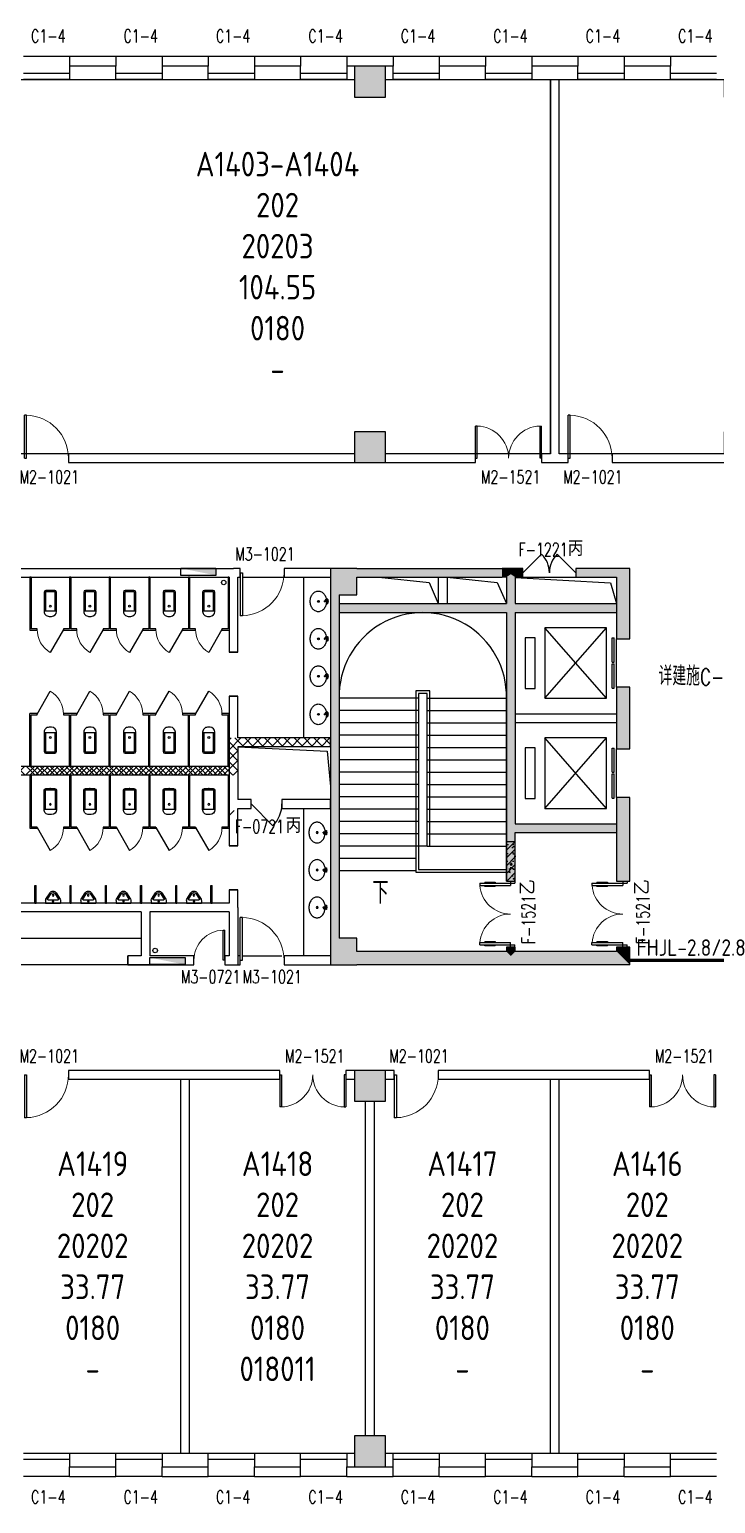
# Model space of a CAD drawing. Extents: x 2066852 to 2142668, y 313528 to 416301.
# Drawn here: x 2085477 to 2101063, y 382828 to 416301 of the extents above; entities that cross this region are included whole.
import ezdxf

# ---------------------------------------------------------------- set-up
doc = ezdxf.new("R2010")
doc.units = 0
doc.header["$LTSCALE"] = 1000
doc.header["$MEASUREMENT"] = 0
doc.linetypes.add('DASH', pattern=[0.35, 0.25, -0.1])
for name, color, linetype in [('body', 30, 'Continuous'), ('RM$', 5, 'Continuous'), ('RM$TXT', 5, 'Continuous'), ('消防', 222, 'Continuous')]:
    doc.layers.add(name, color=color, linetype=linetype)
doc.styles.add('-宋体', font='GBENOR.shx', dxfattribs={"bigfont": 'GBCBIG.shx'})
doc.styles.add('_TCH_DIM', font='SIMPLEX', dxfattribs={"bigfont": 'GBCBIG'})
doc.styles.add('_TCH_WINDOW', font='txt.shx', dxfattribs={"height": 3.5, "bigfont": 'hztxt.shx'})
doc.styles.get("Standard").update_dxf_attribs({"font": 'gbenor.shx', "bigfont": 'gbcbig.shx'})

# ---------------------------------------------------------------- blocks, each defined once
blk = doc.blocks.new('cde')
at = {"layer": '消防'}
blk.add_hatch(color=256, dxfattribs=at).paths.add_polyline_path([(-873427, -271674), (-874227, -271674), (-873427, -271834)])
blk.add_lwpolyline([(-874227, -271674), (-873427, -271674), (-873427, -271834), (-874227, -271834)], close=True, dxfattribs=at)
blk = doc.blocks.new('$DorLib2D$00000001')
for p, q in [((0.45, 0.975), (0.5, 0.975)), ((0.45, 0), (0.45, 0.975)), ((0.5, 0), (0.5, 0.975)), ((0.5, 0), (0.45, 0))]:
    blk.add_line(p, q)
at = {"lineweight": 13}
blk.add_arc((0.475, 0), 0.975, 91.4693, 180, dxfattribs=at)
blk = doc.blocks.new('$DorLib2D$00000002')
for p, q in [((-0.5, 0), (-0.5, 0.4875)), ((-0.475, 0.4875), (-0.5, 0.4875)), ((-0.475, 0), (-0.475, 0.4875)), ((0.475, 0), (0.475, 0.4875)), ((0.475, 0.4875), (0.5, 0.4875)), ((0.5, 0), (0.5, 0.4875)), ((-0.5, 0), (-0.475, 0)), ((0.5, 0), (0.475, 0))]:
    blk.add_line(p, q)
at = {"lineweight": 13}
for centre, start, end in [((-0.4875, 0), 0, 88.53072), ((0.4875, 0), 91.46928, 180)]:
    blk.add_arc(centre, 0.4875, start, end, dxfattribs=at)
blk = doc.blocks.new('$WINLIB2D$00000004')
for p, q in [((-0.5, 0.5), (0.5, 0.5)), ((-0.5, 0.241), (0.5, 0.241)), ((-0.5, -0.5), (0.5, -0.5))]:
    blk.add_line(p, q)
blk = doc.blocks.new('$lvtry$00000201')
for p, q in [((-140, -40, 0), (-140, -480, 0)), ((-110, -40, 0), (-110, -470, 0)), ((100, 0, 0), (-100, 0, 0)), ((100, -30, 0), (-100, -30, 0)), ((110, -470, 0), (110, -40, 0)), ((140, -480, 0), (140, -40, 0)), ((140, -470, 0), (-140, -470, 0)), ((-30, -590, 0), (30, -590, 0))]:
    blk.add_line(p, q)
blk.add_circle((0, -359, 0), 20)
for centre, radius, start, end in [((-100, -40, 0), 40, 90, 180), ((-100, -40, 0), 10, 90, 180), ((100, -40, 0), 40, 0, 90), ((100, -40, 0), 10, 0, 90), ((-30, -480, 0), 110, 180, 270), ((30, -480, 0), 110, 270, 0)]:
    blk.add_arc(centre, radius, start, end)
blk.add_point((0, 0))
blk = doc.blocks.new('$TCHSYS$APDOOR2D')
blk.add_line((0.5, 0), (0, 0.866))
at = {"lineweight": 13}
blk.add_arc((0.5, 0), 1, 120, 180, dxfattribs=at)
blk = doc.blocks.new('$lvtry$00000194')
for p, q in [((-17, -27, 0), (-17, -17, 0)), ((17, -27, 0), (17, -17, 0))]:
    blk.add_line(p, q)
at = {"elevation": 0}
blk.add_lwpolyline([(14, -39, -0.067374), (92, -53, -0.088152), (166, -93, -0.105269), (218, -155, -0.121685), (235, -224, -0.121685), (218, -292, -0.105269), (166, -355, -0.088152), (92, -394, -0.078966), (0, -409, -0.078966), (-92, -394, -0.088152), (-166, -355, -0.105269), (-218, -292, -0.121685), (-235, -224, -0.121685), (-218, -155, -0.105269), (-166, -93, -0.088152), (-92, -53, -0.059935), (-23, -40, -0.059935)], format="xyb", dxfattribs=at)
for centre, radius in [((0, -221, 0), 20), ((0, -27, 0), 16.7), ((0, -221, 0), 15)]:
    blk.add_circle(centre, radius)
for centre, radius, start, end in [((-40, -17, 0), 10.1, 106.6096, 258.1648), ((-64, 250, 0), 259, 274.7069, 282.3732), ((-75, -197, 0), 173, 71.36, 79.1873), ((-29, -63, 0), 6.77, 155.344, 308.3224), ((-171, 35, 0), 166, 324.8411, 338.1337), ((-171, 35, 0), 170, 324.8411, 331.3523), ((-29, -63, 0), 3.37, 155.344, 308.3224), ((100, -178, 0), 170, 132.3141, 138.8253), ((100, -178, 0), 166, 125.5327, 138.8253), ((-12, -42, 0), 10.6, 201.8924, 261.774), ((0, -17, 0), 16.7, 0, 180), ((-381, -99, 0), 372, 2.3982, 6.7627), ((0, -80, 0), 9.9, 201.7837, 338.2163), ((64, 250, 0), 259, 257.6268, 265.2931), ((381, -99, 0), 372, 170.1008, 177.6018), ((75, -197, 0), 173, 100.8127, 110.4191), ((40, -17, 0), 10.1, 281.8352, 73.3904)]:
    blk.add_arc(centre, radius, start, end)
blk.add_point((0, -17, 0))
blk = doc.blocks.new('$DorLib2D$00000114')
at = {"color": 0}
blk.add_line((0.5, 0), (-0.207, 0.707), dxfattribs=at)
blk.add_arc((0.5, 0), 1, 135, 180, dxfattribs=at)
blk = doc.blocks.new('$DorLib2D$00000116')
at = {"color": 0}
for p, q in [((-0.5, 0), (-0.146, 0.354)), ((0.5, 0), (0.146, 0.354))]:
    blk.add_line(p, q, dxfattribs=at)
for centre, start, end in [((-0.5, 0), 0, 45), ((0.5, 0), 135, 180)]:
    blk.add_arc(centre, 0.5, start, end, dxfattribs=at)
blk = doc.blocks.new('$TCHSYS$LDOR22D')
for p, q in [((-0.517, 0.833), (-0.017, 0.833)), ((-0.517, 0.833), (-0.517, 0.667)), ((-0.517, 0.667), (-0.017, 0.667)), ((-0.017, 0.833), (-0.017, 0.667)), ((0.017, 0.833), (0.017, 0.667)), ((0.017, 0.833), (0.517, 0.833)), ((0.017, 0.667), (0.517, 0.667)), ((0.517, 0.833), (0.517, 0.667)), ((-0.5, 0.5), (0.5, 0.5))]:
    blk.add_line(p, q)
blk = doc.blocks.new('$DorLib2D$00000011')
for p, q in [((-0.467, 0.471), (-0.467, -0.062)), ((-0.467, 0.471), (-0.433, 0.471)), ((-0.433, 0.471), (-0.433, 0.004)), ((0.433, 0.471), (0.433, 0.004)), ((0.467, 0.471), (0.433, 0.471)), ((0.467, 0.471), (0.467, -0.062)), ((-0.483, 0.396), (-0.467, 0.396)), ((-0.483, 0.235), (-0.467, 0.235)), ((-0.417, 0.396), (-0.433, 0.396)), ((-0.417, 0.235), (-0.433, 0.235)), ((0.417, 0.396), (0.433, 0.396)), ((0.417, 0.235), (0.433, 0.235)), ((0.483, 0.396), (0.467, 0.396)), ((0.483, 0.235), (0.467, 0.235)), ((-0.5, 0.004), (-0.433, 0.004)), ((-0.5, 0.004), (-0.5, -0.062)), ((0.5, 0.004), (0.433, 0.004)), ((0.5, 0.004), (0.5, -0.062)), ((-0.5, -0.062), (-0.467, -0.062)), ((0.5, -0.062), (0.467, -0.062))]:
    blk.add_line(p, q)
at = {"lineweight": 13}
for p, q in [((-0.483, 0.396), (-0.483, 0.235)), ((-0.417, 0.396), (-0.417, 0.235)), ((0.417, 0.396), (0.417, 0.235)), ((0.483, 0.396), (0.483, 0.235))]:
    blk.add_line(p, q, dxfattribs=at)
for centre, start, end in [((-0.467, 0.004), 0, 85.904), ((0.467, 0.004), 94.096, 180)]:
    blk.add_arc(centre, 0.467, start, end, dxfattribs=at)
blk = doc.blocks.new('$lvtry$00000221')
for p, q in [((-170, 0, 0), (170, 0, 0)), ((-170, -61, 0), (-170, 0, 0)), ((-162, -88, 0), (-69, -231, 0)), ((-124, -91, 0), (-43, -216, 0)), ((-116, -76, 0), (116, -76, 0)), ((43, -216, 0), (124, -91, 0)), ((69, -231, 0), (162, -88, 0)), ((170, -61, 0), (170, 0, 0))]:
    blk.add_line(p, q)
for centre, radius in [((0, -177, 0), 20), ((0, -38, 0), 17.7)]:
    blk.add_circle(centre, radius)
for centre, radius, start, end in [((-120, -61, 0), 50, 180, 213.0863), ((-116, -86, 0), 10, 90, 213.0863), ((0, -191, 0), 80, 210, 330), ((0, -191, 0), 50, 210, 330), ((116, -86, 0), 10, 326.9137, 90), ((120, -61, 0), 50, 326.9137, 0)]:
    blk.add_arc(centre, radius, start, end)
blk.add_point((0, -38, 0))

msp = doc.modelspace()

# ---------------------------------------------------------------- hatches: boundary and pattern name
at = {"layer": 'body'}
for points in [[(2092863, 414764), (2093563, 414764), (2093563, 415465), (2092863, 415465)], [(2092863, 406464), (2093563, 406464), (2093563, 407164), (2092863, 407164)], [(2092313, 404064), (2092313, 403464), (2092913, 403464), (2092913, 404064)], [(2092913, 404064), (2092913, 403864), (2094863, 403864), (2094863, 404064)], [(2094863, 404064), (2094863, 403864), (2096213, 403864), (2096213, 404064)], [(2096413, 403931), (2096413, 404064), (2096213, 404064), (2096213, 403864), (2096313, 403864)], [(2096513, 403864), (2096688, 403864), (2096688, 404064), (2096413, 404064), (2096413, 403931)], [(2099113, 404064), (2097888, 404064), (2097888, 403864), (2098813, 403864)], [(2098813, 403864), (2098813, 402464), (2099113, 402464), (2099113, 404064)], [(2096413, 403931), (2096313, 403864), (2096313, 403264), (2096413, 403164), (2096513, 403264), (2096513, 403864)], [(2092513, 403464), (2092313, 403464), (2092313, 395664), (2092513, 395664)], [(2092513, 403064), (2094863, 403064), (2094863, 403264), (2092513, 403264)], [(2094863, 403264), (2094863, 403064), (2096313, 403064), (2096413, 403164), (2096313, 403264)], [(2096413, 403164), (2096313, 403064), (2096313, 400764), (2096513, 400764), (2096513, 403064)], [(2096413, 403164), (2096513, 403064), (2098813, 403064), (2098813, 403264), (2096513, 403264)], [(2099113, 399964), (2099113, 401364), (2098813, 401364), (2098813, 399964)], [(2096513, 400764), (2096313, 400764), (2096313, 398264), (2096447, 398198), (2096513, 398264)], [(2099113, 396964), (2099113, 398864), (2098813, 398864), (2098813, 396964)], [(2096313, 398264), (2096313, 396964), (2096513, 396964), (2096513, 398064), (2096447, 398198)], [(2096447, 398198), (2096513, 398064), (2098813, 398064), (2098813, 398264), (2096513, 398264)], [(2092313, 395664), (2092313, 395064), (2092913, 395064), (2092913, 395664)], [(2096413, 395264), (2096313, 395364), (2092913, 395364), (2092913, 395064), (2096413, 395064)], [(2096513, 395364), (2096513, 395464), (2096313, 395464), (2096313, 395364), (2096413, 395264)], [(2099113, 395064), (2098813, 395364), (2096513, 395364), (2096413, 395264), (2096413, 395064)], [(2099113, 395064), (2099113, 395464), (2098813, 395464), (2098813, 395364)], [(2092863, 391964), (2093563, 391964), (2093563, 392664), (2092863, 392664)], [(2092863, 383665), (2093563, 383665), (2093563, 384364), (2092863, 384364)]]:
    msp.add_hatch(color=256, dxfattribs=at).paths.add_polyline_path(points)
h = msp.add_hatch(dxfattribs=at)
h.set_pattern_fill('ANSI37', color=256, scale=100, style=0)
h.set_pattern_definition([(45, (1225189.33, 730170.14), (-112.253202, 112.253202), []), (135, (1225189.33, 730170.14), (-112.253202, -112.253202), [])])
h.paths.add_polyline_path([(2069813, 395264), (2071188, 395264), (2071188, 395064), (2069813, 395064)])
h.paths.add_polyline_path([(2073588, 395264), (2074863, 395264), (2074863, 395064), (2073588, 395064)])
h.paths.add_polyline_path([(2075288, 395264), (2074863, 395264), (2074863, 395064), (2075288, 395064)])
h.paths.add_polyline_path([(2075988, 395264), (2076113, 395264), (2076113, 395064), (2075988, 395064)])
h.paths.add_polyline_path([(2084813, 399365), (2090213, 399365), (2090213, 400014), (2092313, 400014), (2092313, 400214), (2090013, 400214), (2090013, 399564), (2084813, 399564)])
h.paths.add_polyline_path([(2102213, 395264), (2110263, 395264), (2110263, 395064), (2102213, 395064)])
h.paths.add_polyline_path([(2133413, 395264), (2134113, 395264), (2134113, 395064), (2133413, 395064)])
h.paths.add_polyline_path([(2135913, 395064), (2136513, 395064), (2136513, 395264), (2135913, 395264)])
h.paths.add_polyline_path([(2137713, 395264), (2141113, 395264), (2141113, 395064), (2137713, 395064)])
h = msp.add_hatch(dxfattribs=at)
h.set_pattern_fill('钢筋混凝土', color=256, scale=50, style=0)
h.set_pattern_definition([(45, (0, 0), (-88.388348, 88.388348), []), (50, (0, 0), (358.63009, -31.376067), [37.5, -412.5]), (355, (0, 0), (-69.375667, 376.09607), [30, -330]), (100.4514, (29.9, -2.6), (289.25469, 344.71977), [31.870095, -350.571056]), (46.1842, (0, 100), (533.62052, -82.75951), [56.25, -618.75]), (96.6356, (44.47, 93.1), (467.33135, 487.05894), [47.80514, -525.8565]), (351.1842, (0, 100), (467.33097, 487.0593), [45, -495]), (21, (50, 75), (298.453526, -201.309445), [37.5, -412.5]), (326, (50, 75), (121.657666, 362.57502), [30, -330]), (71.4514, (74.87, 58.22), (420.111314, 161.26525), [31.870095, -350.571056]), (37.5, (0, 0), (6.079928, 166.446927), [0, -326, 0, -335, 0, -331.25]), (7.5, (0, 0), (131.534769, 197.205856), [0, -191, 0, -318.5, 0, -126.25]), (327.5, (-111.5, 0), (266.911218, -11.277436), [0, -125, 0, -390, 0, -517.5]), (317.5, (-161.5, 0), (291.593085, 50.05249), [0, -162.5, 0, -259, 0, -367.5])])
h.paths.add_polyline_path([(2096513, 396964), (2096513, 397864), (2096313, 397864), (2096313, 396964)])

# ---------------------------------------------------------------- linework, layer by layer
for p, q in [((2087438, 415690), (2086388, 415690)), ((2086388, 415690), (2086388, 415465)), ((2087438, 415465), (2086388, 415465)), ((2086388, 415465), (2086388, 415164)), ((2087438, 415690), (2087438, 415465)), ((2087438, 415164), (2087438, 415465)), ((2089538, 415690), (2088488, 415690)), ((2088488, 415690), (2088488, 415465)), ((2089538, 415465), (2088488, 415465)), ((2088488, 415465), (2088488, 415164)), ((2089538, 415690), (2089538, 415465)), ((2089538, 415164), (2089538, 415465)), ((2091638, 415690), (2090588, 415690)), ((2090588, 415690), (2090588, 415465)), ((2091638, 415465), (2090588, 415465)), ((2090588, 415465), (2090588, 415164)), ((2091638, 415690), (2091638, 415465)), ((2091638, 415164), (2091638, 415465)), ((2093213, 415690), (2092688, 415690)), ((2092688, 415690), (2092688, 415465)), ((2092863, 415465), (2092688, 415465)), ((2092688, 415465), (2092688, 415164)), ((2093563, 415465), (2092863, 415465)), ((2092863, 415465), (2092863, 414764)), ((2093738, 415690), (2093213, 415690)), ((2093738, 415465), (2093563, 415465)), ((2093563, 414764), (2093563, 415465)), ((2093738, 415690), (2093738, 415465)), ((2093738, 415164), (2093738, 415465)), ((2095838, 415690), (2094788, 415690)), ((2094788, 415690), (2094788, 415465)), ((2095838, 415465), (2094788, 415465)), ((2094788, 415465), (2094788, 415164)), ((2095838, 415690), (2095838, 415465)), ((2095838, 415164), (2095838, 415465)), ((2097938, 415690), (2096888, 415690)), ((2096888, 415690), (2096888, 415465)), ((2097938, 415465), (2096888, 415465)), ((2096888, 415465), (2096888, 415164)), ((2097938, 415690), (2097938, 415465)), ((2097938, 415164), (2097938, 415465)), ((2100038, 415690), (2098988, 415690)), ((2098988, 415690), (2098988, 415465)), ((2100038, 415465), (2098988, 415465)), ((2098988, 415465), (2098988, 415164)), ((2100038, 415690), (2100038, 415465)), ((2100038, 415164), (2100038, 415465)), ((2086388, 415164), (2087438, 415164)), ((2088488, 415164), (2089538, 415164)), ((2090588, 415164), (2091638, 415164)), ((2092688, 415164), (2092863, 415164)), ((2093563, 415164), (2093738, 415164)), ((2094788, 415164), (2095838, 415164)), ((2096888, 415164), (2097938, 415164)), ((2097313, 406664), (2097313, 415164)), ((2097313, 415164), (2097513, 415164)), ((2097513, 406664), (2097513, 415164)), ((2098988, 415164), (2100038, 415164)), ((2092863, 414764), (2093563, 414764)), ((2093563, 407164), (2092863, 407164)), ((2092863, 407164), (2092863, 406464)), ((2093563, 406464), (2093563, 407164)), ((2092863, 406664), (2086363, 406664)), ((2086363, 406664), (2086363, 406464)), ((2086363, 406464), (2092863, 406464)), ((2092863, 406464), (2093563, 406464)), ((2095613, 406664), (2093563, 406664)), ((2093563, 406464), (2095613, 406464)), ((2095613, 406464), (2095613, 406664)), ((2097313, 406664), (2097113, 406664)), ((2097113, 406664), (2097113, 406464)), ((2097113, 406464), (2097313, 406464)), ((2097313, 406464), (2097713, 406464)), ((2097713, 406664), (2097513, 406664)), ((2097713, 406464), (2097713, 406664)), ((2101263, 406664), (2098713, 406664)), ((2098713, 406664), (2098713, 406464)), ((2098713, 406464), (2101263, 406464)), ((2085113, 404064), (2090113, 404064)), ((2090263, 404064), (2090113, 404064)), ((2090263, 403864), (2090263, 404064)), ((2092313, 404064), (2091263, 404064)), ((2091263, 404064), (2091263, 403864)), ((2092313, 404064), (2092313, 403464)), ((2092913, 404064), (2092313, 404064)), ((2092913, 404064), (2094863, 404064)), ((2094863, 404064), (2096213, 404064)), ((2096413, 404064), (2096213, 404064)), ((2096688, 404064), (2096413, 404064)), ((2096688, 403864), (2096688, 404064)), ((2099113, 404064), (2097888, 404064)), ((2097888, 404064), (2097888, 403864)), ((2099113, 402464), (2099113, 404064)), ((2085113, 403864), (2090013, 403864)), ((2085488, 403864), (2085488, 402664)), ((2085513, 403864), (2085488, 403864)), ((2085513, 403864), (2085513, 402689)), ((2086388, 403864), (2086388, 402689)), ((2086413, 403864), (2086388, 403864)), ((2086413, 403864), (2086413, 402689)), ((2087288, 403864), (2087288, 402689)), ((2087313, 403864), (2087288, 403864)), ((2087313, 403864), (2087313, 402689)), ((2088188, 403864), (2088188, 402689)), ((2088213, 403864), (2088188, 403864)), ((2088213, 403864), (2088213, 402689)), ((2089088, 403864), (2089088, 402689)), ((2089113, 403864), (2089088, 403864)), ((2089113, 403864), (2089113, 402689)), ((2089988, 403864), (2089988, 402689)), ((2090013, 403864), (2089988, 403864)), ((2090013, 403864), (2090013, 402664)), ((2090013, 403864), (2090013, 402164)), ((2090213, 402164), (2090213, 403864)), ((2090213, 403864), (2090263, 403864)), ((2090313, 403864), (2091438, 403864)), ((2091263, 403864), (2092313, 403864)), ((2092913, 403864), (2094863, 403864)), ((2092913, 403464), (2092913, 403864)), ((2093413, 403864), (2094554, 403740)), ((2094554, 403740), (2094763, 403264)), ((2094763, 403864), (2094763, 403264)), ((2094863, 403864), (2096213, 403864)), ((2094963, 403864), (2096104, 403740)), ((2094963, 403864), (2094963, 403264)), ((2096104, 403740), (2096313, 403264)), ((2096313, 403864), (2096213, 403864)), ((2096313, 403864), (2096313, 403264)), ((2096513, 403864), (2096688, 403864)), ((2096513, 403864), (2096513, 403264)), ((2096513, 403860), (2098680, 403735)), ((2096654, 403864), (2097888, 403864)), ((2097888, 403864), (2098813, 403864)), ((2098680, 403735), (2098813, 403264)), ((2098813, 403864), (2098813, 402464)), ((2092313, 403464), (2092313, 395664)), ((2092513, 403464), (2092513, 395664)), ((2092513, 403464), (2092913, 403464)), ((2092513, 403264), (2094863, 403264)), ((2092513, 403264), (2092513, 403064)), ((2092513, 403064), (2094863, 403064)), ((2094863, 403264), (2096313, 403264)), ((2094863, 403064), (2096313, 403064)), ((2096313, 403064), (2096313, 400764)), ((2096513, 403264), (2098813, 403264)), ((2096513, 403064), (2098813, 403064)), ((2096513, 403064), (2096513, 400764)), ((2098813, 403264), (2098813, 403064)), ((2085651, 402689), (2085513, 402689)), ((2085651, 402664), (2085651, 402689)), ((2086388, 402689), (2086251, 402689)), ((2086251, 402689), (2086251, 402664)), ((2086551, 402689), (2086413, 402689)), ((2086551, 402664), (2086551, 402689)), ((2087288, 402689), (2087151, 402689)), ((2087151, 402689), (2087151, 402664)), ((2087451, 402689), (2087313, 402689)), ((2087451, 402664), (2087451, 402689)), ((2088188, 402689), (2088051, 402689)), ((2088051, 402689), (2088051, 402664)), ((2088351, 402689), (2088213, 402689)), ((2088351, 402664), (2088351, 402689)), ((2089088, 402689), (2088951, 402689)), ((2088951, 402689), (2088951, 402664)), ((2089251, 402689), (2089113, 402689)), ((2089251, 402664), (2089251, 402689)), ((2089988, 402689), (2089851, 402689)), ((2089851, 402689), (2089851, 402664)), ((2098588, 402714), (2097188, 402714)), ((2097188, 402714), (2097188, 401114)), ((2097188, 401114), (2098588, 402714)), ((2098588, 401114), (2097188, 402714)), ((2098588, 401114), (2098588, 402714)), ((2085488, 402664), (2085651, 402664)), ((2086251, 402664), (2086401, 402664)), ((2086401, 402664), (2086551, 402664)), ((2087151, 402664), (2087301, 402664)), ((2087301, 402664), (2087451, 402664)), ((2088051, 402664), (2088201, 402664)), ((2088201, 402664), (2088351, 402664)), ((2088951, 402664), (2089101, 402664)), ((2089101, 402664), (2089251, 402664)), ((2089851, 402664), (2090013, 402664)), ((2096963, 402489), (2096738, 402489)), ((2096738, 402489), (2096738, 401339)), ((2096963, 401339), (2096963, 402489)), ((2098813, 402464), (2099113, 402464)), ((2090013, 402164), (2090213, 402164)), ((2096738, 401339), (2096963, 401339)), ((2099113, 401364), (2098813, 401364)), ((2098813, 401364), (2098813, 399964)), ((2099113, 399964), (2099113, 401364)), ((2090213, 401164), (2090013, 401164)), ((2090013, 401164), (2090013, 400114)), ((2090213, 400214), (2090213, 401164)), ((2092513, 401114), (2092513, 397754)), ((2094313, 401114), (2092513, 401114)), ((2094573, 401284), (2094253, 401284)), ((2094253, 401284), (2094253, 397164)), ((2094513, 401224), (2094313, 401224)), ((2094313, 401224), (2094313, 397224)), ((2094313, 401114), (2094313, 397754)), ((2094513, 397754), (2094513, 401224)), ((2094513, 397754), (2094513, 401114)), ((2094513, 401114), (2096313, 401114)), ((2094573, 397754), (2094573, 401284)), ((2096313, 397754), (2096313, 401114)), ((2097188, 401114), (2098588, 401114)), ((2085488, 399564), (2085488, 400765)), ((2085651, 400765), (2085488, 400765)), ((2085513, 399564), (2085513, 400740)), ((2085513, 400740), (2085651, 400740)), ((2085651, 400740), (2085651, 400765)), ((2086401, 400765), (2086251, 400765)), ((2086251, 400765), (2086251, 400740)), ((2086251, 400740), (2086388, 400740)), ((2086388, 399564), (2086388, 400740)), ((2086551, 400765), (2086401, 400765)), ((2086413, 399564), (2086413, 400740)), ((2086413, 400740), (2086551, 400740)), ((2086551, 400740), (2086551, 400765)), ((2087301, 400765), (2087151, 400765)), ((2087151, 400765), (2087151, 400740)), ((2087151, 400740), (2087288, 400740)), ((2087288, 399564), (2087288, 400740)), ((2087451, 400765), (2087301, 400765)), ((2087313, 399564), (2087313, 400740)), ((2087313, 400740), (2087451, 400740)), ((2087451, 400740), (2087451, 400765)), ((2088201, 400765), (2088051, 400765)), ((2088051, 400765), (2088051, 400740)), ((2088051, 400740), (2088188, 400740)), ((2088188, 399564), (2088188, 400740)), ((2088351, 400765), (2088201, 400765)), ((2088213, 399564), (2088213, 400740)), ((2088213, 400740), (2088351, 400740)), ((2088351, 400740), (2088351, 400765)), ((2089101, 400765), (2088951, 400765)), ((2088951, 400765), (2088951, 400740)), ((2088951, 400740), (2089088, 400740)), ((2089088, 399564), (2089088, 400740)), ((2089251, 400765), (2089101, 400765)), ((2089113, 399564), (2089113, 400740)), ((2089113, 400740), (2089251, 400740)), ((2089251, 400740), (2089251, 400765)), ((2090013, 400765), (2089851, 400765)), ((2089851, 400765), (2089851, 400740)), ((2089851, 400740), (2089988, 400740)), ((2089988, 399564), (2089988, 400740)), ((2090013, 399564), (2090013, 400765)), ((2094313, 400834), (2092513, 400834)), ((2094513, 400834), (2096313, 400834)), ((2096313, 400764), (2096313, 398264)), ((2096513, 400764), (2098813, 400764)), ((2096513, 400764), (2096513, 398264)), ((2098813, 400764), (2098813, 400564)), ((2094313, 400554), (2092513, 400554)), ((2094513, 400554), (2096313, 400554)), ((2096513, 400564), (2098813, 400564)), ((2090013, 400114), (2090013, 399564)), ((2092313, 400214), (2090213, 400214)), ((2090213, 400014), (2092239, 399914)), ((2090213, 400014), (2090213, 399464)), ((2092313, 400014), (2090213, 400014)), ((2092313, 400014), (2092313, 400214)), ((2094313, 400274), (2092513, 400274)), ((2094513, 400274), (2096313, 400274)), ((2098588, 400214), (2097188, 400214)), ((2097188, 400214), (2097188, 398614)), ((2097188, 398614), (2098588, 400214)), ((2098588, 398614), (2097188, 400214)), ((2098588, 398614), (2098588, 400214)), ((2092239, 399914), (2092313, 399114)), ((2094313, 399994), (2092513, 399994)), ((2094313, 399714), (2092513, 399714)), ((2094513, 399994), (2096313, 399994)), ((2094513, 399714), (2096313, 399714)), ((2096963, 399989), (2096738, 399989)), ((2096738, 399989), (2096738, 398839)), ((2096963, 398839), (2096963, 399989)), ((2098813, 399964), (2099113, 399964)), ((2090013, 399564), (2084813, 399564)), ((2090013, 399365), (2084813, 399365)), ((2085482, 399365), (2085682, 399564)), ((2085488, 399564), (2085513, 399564)), ((2085488, 399364), (2085488, 398164)), ((2085513, 399364), (2085488, 399364)), ((2085697, 399365), (2085497, 399564)), ((2085513, 399364), (2085513, 398189)), ((2085706, 399365), (2085906, 399564)), ((2085921, 399365), (2085721, 399564)), ((2085931, 399365), (2086131, 399564)), ((2086146, 399365), (2085946, 399564)), ((2086155, 399365), (2086355, 399564)), ((2086370, 399365), (2086170, 399564)), ((2086380, 399365), (2086580, 399564)), ((2086388, 399564), (2086413, 399564)), ((2086388, 399364), (2086388, 398189)), ((2086413, 399364), (2086388, 399364)), ((2086595, 399365), (2086395, 399564)), ((2086413, 399364), (2086413, 398189)), ((2086604, 399365), (2086804, 399564)), ((2086820, 399365), (2086620, 399564)), ((2086829, 399365), (2087029, 399564)), ((2087044, 399365), (2086844, 399564)), ((2087053, 399365), (2087253, 399564)), ((2087269, 399365), (2087069, 399564)), ((2087278, 399365), (2087478, 399564)), ((2087288, 399564), (2087313, 399564)), ((2087288, 399364), (2087288, 398189)), ((2087313, 399364), (2087288, 399364)), ((2087493, 399365), (2087293, 399564)), ((2087313, 399364), (2087313, 398189)), ((2087502, 399365), (2087702, 399564)), ((2087718, 399365), (2087518, 399564)), ((2087727, 399365), (2087927, 399564)), ((2087942, 399365), (2087742, 399564)), ((2087951, 399365), (2088151, 399564)), ((2088167, 399365), (2087967, 399564)), ((2088176, 399365), (2088376, 399564)), ((2088188, 399564), (2088213, 399564)), ((2088188, 399364), (2088188, 398189)), ((2088213, 399364), (2088188, 399364)), ((2088391, 399365), (2088191, 399564)), ((2088213, 399364), (2088213, 398189)), ((2088400, 399365), (2088600, 399564)), ((2088616, 399365), (2088416, 399564)), ((2088625, 399365), (2088825, 399564)), ((2088840, 399365), (2088640, 399564)), ((2088849, 399365), (2089049, 399564)), ((2089065, 399365), (2088865, 399564)), ((2089074, 399365), (2089274, 399564)), ((2089088, 399564), (2089113, 399564)), ((2089088, 399364), (2089088, 398189)), ((2089113, 399364), (2089088, 399364)), ((2089289, 399365), (2089089, 399564)), ((2089113, 399364), (2089113, 398189)), ((2089298, 399365), (2089498, 399564)), ((2089514, 399365), (2089314, 399564)), ((2089523, 399365), (2089723, 399564)), ((2089738, 399365), (2089538, 399564)), ((2089747, 399365), (2089947, 399564)), ((2089963, 399365), (2089763, 399564)), ((2089988, 399564), (2090013, 399564)), ((2089988, 399364), (2089988, 398189)), ((2090013, 399364), (2089988, 399364)), ((2090013, 399564), (2090013, 399364)), ((2090013, 399564), (2090013, 399364)), ((2090013, 399365), (2090013, 398714)), ((2090013, 399364), (2090013, 398164)), ((2090213, 399464), (2090213, 398814)), ((2094313, 399434), (2092513, 399434)), ((2094513, 399434), (2096313, 399434)), ((2094313, 399154), (2092513, 399154)), ((2094513, 399154), (2096313, 399154)), ((2090013, 398714), (2090013, 397764)), ((2090513, 398814), (2090213, 398814)), ((2090513, 398614), (2090513, 398814)), ((2092313, 398814), (2091213, 398814)), ((2091213, 398814), (2091213, 398614)), ((2092313, 398614), (2092313, 398814)), ((2094313, 398874), (2092513, 398874)), ((2094513, 398874), (2096313, 398874)), ((2096738, 398839), (2096963, 398839)), ((2099113, 398864), (2098813, 398864)), ((2098813, 398864), (2098813, 396964)), ((2099113, 396964), (2099113, 398864)), ((2090013, 398452), (2090125, 398565)), ((2090213, 398614), (2090513, 398614)), ((2090213, 397764), (2090213, 398614)), ((2091213, 398614), (2092313, 398614)), ((2094313, 398594), (2092513, 398594)), ((2094513, 398594), (2096313, 398594)), ((2097188, 398614), (2098588, 398614)), ((2085488, 398164), (2085651, 398164)), ((2085651, 398189), (2085513, 398189)), ((2085651, 398164), (2085651, 398189)), ((2086388, 398189), (2086251, 398189)), ((2086251, 398189), (2086251, 398164)), ((2086251, 398164), (2086401, 398164)), ((2086401, 398164), (2086551, 398164)), ((2086551, 398189), (2086413, 398189)), ((2086551, 398164), (2086551, 398189)), ((2087288, 398189), (2087151, 398189)), ((2087151, 398189), (2087151, 398164)), ((2087151, 398164), (2087301, 398164)), ((2087301, 398164), (2087451, 398164)), ((2087451, 398189), (2087313, 398189)), ((2087451, 398164), (2087451, 398189)), ((2088188, 398189), (2088051, 398189)), ((2088051, 398189), (2088051, 398164)), ((2088051, 398164), (2088201, 398164)), ((2088201, 398164), (2088351, 398164)), ((2088351, 398189), (2088213, 398189)), ((2088351, 398164), (2088351, 398189)), ((2089088, 398189), (2088951, 398189)), ((2088951, 398189), (2088951, 398164)), ((2088951, 398164), (2089101, 398164)), ((2089101, 398164), (2089251, 398164)), ((2089251, 398189), (2089113, 398189)), ((2089251, 398164), (2089251, 398189)), ((2089988, 398189), (2089851, 398189)), ((2089851, 398189), (2089851, 398164)), ((2089851, 398164), (2090013, 398164)), ((2094313, 398314), (2092513, 398314)), ((2094313, 398034), (2092513, 398034)), ((2094513, 398314), (2096313, 398314)), ((2094513, 398034), (2096313, 398034)), ((2096313, 398264), (2096313, 396964)), ((2096513, 398264), (2098813, 398264)), ((2096513, 398064), (2098813, 398064)), ((2096513, 396964), (2096513, 398064)), ((2098813, 398264), (2098813, 398064)), ((2090013, 397764), (2090213, 397764)), ((2094313, 397754), (2092513, 397754)), ((2094513, 397754), (2094313, 397754)), ((2094513, 397754), (2096313, 397754)), ((2094513, 397754), (2094573, 397754)), ((2096313, 396964), (2096313, 397864)), ((2096313, 397864), (2096513, 397864)), ((2096513, 396964), (2096513, 397864)), ((2094253, 397474), (2092513, 397474)), ((2094253, 397384), (2094253, 397194)), ((2094253, 397194), (2092513, 397194)), ((2094253, 397164), (2096313, 397164)), ((2094313, 397224), (2096313, 397224)), ((2096313, 397224), (2096313, 397164)), ((2085601, 396464), (2085601, 396865)), ((2085601, 396865), (2085626, 396865)), ((2085626, 396464), (2085626, 396865)), ((2086401, 396464), (2086401, 396865)), ((2086401, 396865), (2086426, 396865)), ((2086426, 396464), (2086426, 396865)), ((2087201, 396464), (2087201, 396865)), ((2087201, 396865), (2087226, 396865)), ((2087226, 396464), (2087226, 396865)), ((2088001, 396464), (2088001, 396865)), ((2088001, 396865), (2088026, 396865)), ((2088026, 396464), (2088026, 396865)), ((2088801, 396464), (2088801, 396865)), ((2088801, 396865), (2088826, 396865)), ((2088826, 396464), (2088826, 396865)), ((2089601, 396464), (2089601, 396865)), ((2089601, 396865), (2089626, 396865)), ((2089626, 396464), (2089626, 396865)), ((2090213, 396764), (2090013, 396764)), ((2090013, 396764), (2090013, 396464)), ((2090213, 396364), (2090213, 396764)), ((2096313, 396964), (2096513, 396964)), ((2096313, 396964), (2096513, 396964)), ((2098813, 396964), (2099113, 396964)), ((2088114, 396464), (2084813, 396464)), ((2085601, 396464), (2085626, 396464)), ((2086401, 396464), (2086426, 396464)), ((2087201, 396464), (2087226, 396464)), ((2088001, 396464), (2088026, 396464)), ((2090013, 396464), (2088114, 396464)), ((2088801, 396464), (2088826, 396464)), ((2089601, 396464), (2089626, 396464)), ((2090213, 396364), (2090213, 395064)), ((2088014, 396264), (2084813, 396264)), ((2088014, 396264), (2088014, 395264)), ((2088214, 396264), (2088214, 395264)), ((2090013, 396264), (2088214, 396264)), ((2090013, 396264), (2090013, 395264)), ((2085113, 395664), (2088014, 395664)), ((2092313, 395664), (2092313, 395064)), ((2092913, 395664), (2092513, 395664)), ((2092913, 395364), (2092913, 395664)), ((2096313, 395364), (2092913, 395364)), ((2096513, 395464), (2096313, 395464)), ((2096313, 395464), (2096313, 395364)), ((2096513, 395364), (2096513, 395464)), ((2098813, 395364), (2096513, 395364)), ((2099113, 395464), (2098813, 395464)), ((2098813, 395464), (2098813, 395364)), ((2099113, 395064), (2099113, 395464)), ((2088213, 395064), (2085213, 395064)), ((2088014, 395264), (2087713, 395264)), ((2087713, 395264), (2087713, 395064)), ((2087713, 395064), (2088114, 395064)), ((2088114, 395064), (2089213, 395064)), ((2089213, 395264), (2088214, 395264)), ((2089213, 395064), (2089213, 395264)), ((2090013, 395264), (2089913, 395264)), ((2089913, 395264), (2089913, 395064)), ((2089913, 395064), (2090213, 395064)), ((2090263, 395264), (2090213, 395264)), ((2090213, 395264), (2090213, 395064)), ((2090213, 395064), (2090263, 395064)), ((2090263, 395064), (2090263, 395264)), ((2090313, 395264), (2091213, 395264)), ((2092313, 395264), (2091263, 395264)), ((2091263, 395264), (2091263, 395064)), ((2091263, 395064), (2092313, 395064)), ((2092313, 395064), (2092913, 395064)), ((2096413, 395064), (2092913, 395064)), ((2099113, 395064), (2096413, 395064)), ((2091163, 392664), (2086363, 392664)), ((2086363, 392664), (2086363, 392465)), ((2091163, 392465), (2091163, 392664)), ((2092863, 392664), (2092663, 392664)), ((2092663, 392664), (2092663, 392465)), ((2093563, 392664), (2092863, 392664)), ((2092863, 392664), (2092863, 391964)), ((2093763, 392664), (2093563, 392664)), ((2093563, 391964), (2093563, 392664)), ((2093763, 392465), (2093763, 392664)), ((2099563, 392664), (2094763, 392664)), ((2094763, 392664), (2094763, 392465)), ((2099563, 392465), (2099563, 392664)), ((2086363, 392465), (2091163, 392465)), ((2088913, 383965), (2088913, 392465)), ((2089113, 383965), (2089113, 392465)), ((2092663, 392465), (2092863, 392465)), ((2093563, 392465), (2093763, 392465)), ((2094763, 392465), (2099563, 392465)), ((2097313, 383965), (2097313, 392465)), ((2097513, 383965), (2097513, 392465)), ((2092863, 391964), (2093563, 391964)), ((2093113, 384364), (2093113, 391964)), ((2093313, 384364), (2093313, 391964)), ((2093563, 384364), (2092863, 384364)), ((2092863, 384364), (2092863, 383665)), ((2093563, 383665), (2093563, 384364)), ((2087438, 383965), (2086388, 383965)), ((2086388, 383965), (2086388, 383665)), ((2087438, 383665), (2087438, 383965)), ((2089538, 383965), (2088488, 383965)), ((2088488, 383965), (2088488, 383665)), ((2089538, 383665), (2089538, 383965)), ((2091638, 383965), (2090588, 383965)), ((2090588, 383965), (2090588, 383665)), ((2091638, 383665), (2091638, 383965)), ((2092863, 383965), (2092688, 383965)), ((2092688, 383965), (2092688, 383665)), ((2093738, 383965), (2093563, 383965)), ((2093738, 383665), (2093738, 383965)), ((2095838, 383965), (2094788, 383965)), ((2094788, 383965), (2094788, 383665)), ((2095838, 383665), (2095838, 383965)), ((2097938, 383965), (2096888, 383965)), ((2096888, 383965), (2096888, 383665)), ((2097938, 383665), (2097938, 383965)), ((2100038, 383965), (2098988, 383965)), ((2098988, 383965), (2098988, 383665)), ((2100038, 383665), (2100038, 383965)), ((2086388, 383665), (2087438, 383665)), ((2086388, 383440), (2086388, 383665)), ((2087438, 383440), (2087438, 383665)), ((2088488, 383665), (2089538, 383665)), ((2088488, 383440), (2088488, 383665)), ((2089538, 383440), (2089538, 383665)), ((2090588, 383665), (2091638, 383665)), ((2090588, 383440), (2090588, 383665)), ((2091638, 383440), (2091638, 383665)), ((2092688, 383665), (2092863, 383665)), ((2092688, 383440), (2092688, 383665)), ((2092863, 383665), (2093563, 383665)), ((2093563, 383665), (2093738, 383665)), ((2093738, 383440), (2093738, 383665)), ((2094788, 383665), (2095838, 383665)), ((2094788, 383440), (2094788, 383665)), ((2095838, 383440), (2095838, 383665)), ((2096888, 383665), (2097938, 383665)), ((2096888, 383440), (2096888, 383665)), ((2097938, 383440), (2097938, 383665)), ((2098988, 383665), (2100038, 383665)), ((2098988, 383440), (2098988, 383665)), ((2100038, 383440), (2100038, 383665)), ((2086388, 383440), (2087438, 383440)), ((2088488, 383440), (2089538, 383440)), ((2090588, 383440), (2091638, 383440)), ((2092688, 383440), (2093213, 383440)), ((2093213, 383440), (2093738, 383440)), ((2094788, 383440), (2095838, 383440)), ((2096888, 383440), (2097938, 383440)), ((2098988, 383440), (2100038, 383440))]:
    msp.add_line(p, q, dxfattribs=at)
at = {"layer": 'body', "linetype": 'DASH'}
for p, q in [((2090213, 402164), (2090013, 402164)), ((2090013, 401164), (2090213, 401164)), ((2090213, 397764), (2090013, 397764)), ((2090013, 396764), (2090213, 396764)), ((2087713, 395064), (2087713, 395264))]:
    msp.add_line(p, q, dxfattribs=at)
at = {"layer": 'body'}
for points in [[(2092313, 403864), (2092313, 400214), (2091713, 400214), (2091713, 403864)], [(2092313, 398614), (2092313, 395264), (2091713, 395264), (2091713, 398614)]]:
    msp.add_lwpolyline(points, close=True, dxfattribs=at)
msp.add_lwpolyline([(2093413, 397023, 0, 0, 0), (2093413, 401804, 0, 0, 0), (2095413, 401804, 0, 0, 0), (2095413, 399433, 120, 0, 0), (2095413, 398983, 0, 0, 0)], format="xyseb", dxfattribs=at)
msp.add_arc((2094413, 401158), 1901, 358.5124, 181.4876, dxfattribs=at)
at = {"layer": 'RM$'}
for points in [[(2084913, 414764), (2085163, 414764), (2085163, 415164), (2092863, 415164), (2092863, 414764), (2093563, 414764), (2093563, 415164), (2097313, 415164), (2097313, 406664), (2093563, 406664), (2093563, 407164), (2092863, 407164), (2092863, 406664), (2085163, 406664), (2085163, 407164), (2084913, 407164)], [(2097513, 415164), (2101263, 415164), (2101263, 414764), (2101963, 414764), (2101963, 415164), (2109663, 415164), (2109663, 414764), (2109913, 414764), (2109913, 407164), (2109413, 407164), (2109413, 406664), (2101963, 406664), (2101963, 407164), (2101263, 407164), (2101263, 406664), (2097513, 406664)]]:
    msp.add_lwpolyline(points, close=True, dxfattribs=at)
at = {"layer": 'RM$', "const_width": 1}
for points in [[(2085163, 392465), (2085163, 391964), (2084913, 391964), (2084913, 384364), (2085163, 384364), (2085163, 383965), (2088913, 383965), (2088913, 392465)], [(2089113, 392465), (2089113, 383965), (2092863, 383965), (2092863, 384364), (2093113, 384364), (2093113, 391964), (2092863, 391964), (2092863, 392465)], [(2093563, 392465), (2093563, 391964), (2093313, 391964), (2093313, 384364), (2093563, 384364), (2093563, 383965), (2097313, 383965), (2097313, 392465)], [(2097513, 392465), (2097513, 383965), (2101263, 383965), (2101263, 384364), (2101513, 384364), (2101513, 391964), (2101263, 391964), (2101263, 392465)]]:
    msp.add_lwpolyline(points, close=True, dxfattribs=at)
at = {"layer": '消防', "const_width": 80}
msp.add_lwpolyline([(2101713, 395164), (2099113, 395164)], dxfattribs=at)
at = {"layer": '消防', "linetype": 'Continuous'}
for centre in [(2089890, 403743), (2088332, 395386)]:
    msp.add_circle(centre, 50, dxfattribs=at)

# ---------------------------------------------------------------- block references
at = {"layer": 'body'}
ref = msp.add_blockref('$WINLIB2D$00000004', (2085863, 415427), dxfattribs=dict(at, xscale=1050, yscale=525, zscale=1050, rotation=180))
ref.add_attrib('A', 'C1-4', (2085513, 416003), dxfattribs={"height": 297.5, "style": '_TCH_WINDOW', "width": 0.705882})
ref = msp.add_blockref('$WINLIB2D$00000004', (2087963, 415427), dxfattribs=dict(at, xscale=1050, yscale=525, zscale=1050, rotation=180))
ref.add_attrib('A', 'C1-4', (2087613, 416003), dxfattribs={"height": 297.5, "style": '_TCH_WINDOW', "width": 0.705882})
ref = msp.add_blockref('$WINLIB2D$00000004', (2090063, 415427), dxfattribs=dict(at, xscale=1050, yscale=525, zscale=1050, rotation=180))
ref.add_attrib('A', 'C1-4', (2089713, 416003), dxfattribs={"height": 297.5, "style": '_TCH_WINDOW', "width": 0.705882})
ref = msp.add_blockref('$WINLIB2D$00000004', (2092163, 415427), dxfattribs=dict(at, xscale=1050, yscale=525, zscale=1050, rotation=180))
ref.add_attrib('A', 'C1-4', (2091813, 416003), dxfattribs={"height": 297.5, "style": '_TCH_WINDOW', "width": 0.705882})
ref = msp.add_blockref('$WINLIB2D$00000004', (2094263, 415427), dxfattribs=dict(at, xscale=1050, yscale=525, zscale=1050, rotation=180))
ref.add_attrib('A', 'C1-4', (2093913, 416003), dxfattribs={"height": 297.5, "style": '_TCH_WINDOW', "width": 0.705882})
ref = msp.add_blockref('$WINLIB2D$00000004', (2096363, 415427), dxfattribs=dict(at, xscale=1050, yscale=525, zscale=1050, rotation=180))
ref.add_attrib('A', 'C1-4', (2096013, 416003), dxfattribs={"height": 297.5, "style": '_TCH_WINDOW', "width": 0.705882})
ref = msp.add_blockref('$WINLIB2D$00000004', (2098463, 415427), dxfattribs=dict(at, xscale=1050, yscale=525, zscale=1050, rotation=180))
ref.add_attrib('A', 'C1-4', (2098113, 416003), dxfattribs={"height": 297.5, "style": '_TCH_WINDOW', "width": 0.705882})
ref = msp.add_blockref('$WINLIB2D$00000004', (2100563, 415427), dxfattribs=dict(at, xscale=1050, yscale=525, zscale=1050, rotation=180))
ref.add_attrib('A', 'C1-4', (2100213, 416003), dxfattribs={"height": 297.5, "style": '_TCH_WINDOW', "width": 0.705882})
ref = msp.add_blockref('$DorLib2D$00000001', (2085863, 406565), dxfattribs=dict(at, xscale=-1000, yscale=1000, zscale=-1000))
ref.add_attrib('A', 'M2-1021', (2085251, 405991), dxfattribs={"height": 297.5, "style": '_TCH_WINDOW', "width": 0.705882})
ref = msp.add_blockref('$DorLib2D$00000001', (2098213, 406565), dxfattribs=dict(at, xscale=-1000, yscale=1000, zscale=-1000, rotation=2.382180932621635e-11))
ref.add_attrib('A', 'M2-1021', (2097601, 405991), dxfattribs={"height": 297.5, "style": '_TCH_WINDOW', "width": 0.705882})
ref = msp.add_blockref('$DorLib2D$00000002', (2096363, 406565), dxfattribs=dict(at, xscale=1500, yscale=1500, zscale=1500, rotation=2.277597379468697e-11))
ref.add_attrib('A', 'M2-1521', (2095733, 405991), dxfattribs={"height": 297.5, "style": '_TCH_WINDOW', "width": 0.705882})
ref = msp.add_blockref('$DorLib2D$00000001', (2090763, 403964), dxfattribs=dict(at, xscale=-1000, yscale=-1000, zscale=-1000, rotation=4.940819712027865e-12))
ref.add_attrib('A', 'M3-1021', (2090151, 404241), dxfattribs={"height": 297.5, "style": '_TCH_WINDOW', "width": 0.705882})
for name, p, xscale, yscale, zscale, rotation in [('$DorLib2D$00000116', (2097288, 403964), -1200, -1200, -1200, 180.0000000006984), ('$TCHSYS$APDOOR2D', (2085951, 402676), 600, -600, 25, 5.928983654524957e-11), ('$TCHSYS$APDOOR2D', (2086851, 402676), 600, -600, 25, 5.928983654524957e-11), ('$TCHSYS$APDOOR2D', (2087751, 402676), 600, -600, 25, 5.928983654524957e-11), ('$TCHSYS$APDOOR2D', (2088651, 402676), 600, -600, 25, 5.928983654524957e-11), ('$TCHSYS$APDOOR2D', (2089551, 402676), 600, -600, 25, 5.928983654524957e-11), ('$TCHSYS$LDOR22D', (2098963, 401914), 1100, 300, 1100, 89.99999999999699), ('$TCHSYS$APDOOR2D', (2085951, 400753), 600, -600, 25, 180.0000000000592), ('$TCHSYS$APDOOR2D', (2086851, 400753), 600, -600, 25, 180.0000000000592), ('$TCHSYS$APDOOR2D', (2087751, 400753), 600, -600, 25, 180.0000000000592), ('$TCHSYS$APDOOR2D', (2088651, 400753), 600, -600, 25, 180.0000000000592), ('$TCHSYS$APDOOR2D', (2089551, 400753), 600, -600, 25, 180.0000000000592), ('$TCHSYS$LDOR22D', (2098963, 399414), 1100, 300, 1100, 89.99999999999699), ('$DorLib2D$00000114', (2090863, 398714), 700, 700, 700, 179.9999999999818), ('$TCHSYS$APDOOR2D', (2085951, 398176), 600, 600, 25, 179.9999999999407), ('$TCHSYS$APDOOR2D', (2086851, 398176), 600, 600, 25, 179.9999999999407), ('$TCHSYS$APDOOR2D', (2087751, 398176), 600, 600, 25, 179.9999999999407), ('$TCHSYS$APDOOR2D', (2088651, 398176), 600, 600, 25, 179.9999999999407), ('$TCHSYS$APDOOR2D', (2089551, 398176), 600, 600, 25, 179.9999999999407), ('$DorLib2D$00000011', (2096413, 396214), -1500, -1500, -1500, 269.9999999999822), ('$DorLib2D$00000011', (2098963, 396214), 1500, 1500, 1500, 89.99999999999699)]:
    msp.add_blockref(name, p, dxfattribs=dict(at, xscale=xscale, yscale=yscale, zscale=zscale, rotation=rotation))
for name, p, rotation in [('$lvtry$00000201', (2085951, 403564, 0), 359.9999999999959), ('$lvtry$00000201', (2086851, 403564, 0), 359.9999999999959), ('$lvtry$00000201', (2087751, 403564, 0), 359.9999999999959), ('$lvtry$00000201', (2088651, 403564, 0), 359.9999999999959), ('$lvtry$00000201', (2089551, 403564, 0), 359.9999999999959), ('$lvtry$00000194', (2092263, 403314, 0), 269.9999999995998), ('$lvtry$00000194', (2092263, 402464, 0), 269.9999999995998), ('$lvtry$00000194', (2092263, 401614, 0), 269.9999999995998), ('$lvtry$00000194', (2092263, 400749, 0), 269.9999999995998), ('$lvtry$00000201', (2085951, 399865, 0), 179.9999999999959), ('$lvtry$00000201', (2086851, 399865, 0), 179.9999999999959), ('$lvtry$00000201', (2087751, 399865, 0), 179.9999999999959), ('$lvtry$00000201', (2088651, 399865, 0), 179.9999999999959), ('$lvtry$00000201', (2089551, 399865, 0), 179.9999999999959)]:
    msp.add_blockref(name, p, dxfattribs=dict(at, rotation=rotation))
at = {"layer": 'body', "yscale": -1}
for name, p, rotation in [('$lvtry$00000201', (2085951, 399064, 0), 180.0000000000041), ('$lvtry$00000201', (2086851, 399064, 0), 180.0000000000041), ('$lvtry$00000201', (2087751, 399064, 0), 180.0000000000041), ('$lvtry$00000201', (2088651, 399064, 0), 180.0000000000041), ('$lvtry$00000201', (2089551, 399064, 0), 180.0000000000041), ('$lvtry$00000194', (2092235, 398064, 0), 90.0000000004002), ('$lvtry$00000194', (2092235, 397214, 0), 90.0000000004002), ('$lvtry$00000194', (2092235, 396364, 0), 90.0000000004002)]:
    msp.add_blockref(name, p, dxfattribs=dict(at, rotation=rotation))
for p in [(2086013, 396464, 400), (2086813, 396464, 400), (2087613, 396464, 400), (2088413, 396464, 400), (2089213, 396464, 400)]:
    msp.add_blockref('$lvtry$00000221', p, dxfattribs=at)
at = {"layer": 'body'}
ref = msp.add_blockref('$DorLib2D$00000001', (2090763, 395164), dxfattribs=dict(at, xscale=1000, yscale=-1000, zscale=1000, rotation=179.9999999999846))
ref.add_attrib('A', 'M3-1021', (2090315, 394641), dxfattribs={"height": 297.5, "rotation": 360, "style": '_TCH_WINDOW', "width": 0.705882})
ref = msp.add_blockref('$DorLib2D$00000001', (2089563, 395164), dxfattribs=dict(at, xscale=-700, yscale=-700, zscale=-700, rotation=179.9999999999833))
ref.add_attrib('A', 'M3-0721', (2088916, 394641), dxfattribs={"height": 297.5, "rotation": 360, "style": '_TCH_WINDOW', "width": 0.705882})
ref = msp.add_blockref('$DorLib2D$00000001', (2085863, 392565), dxfattribs=dict(at, xscale=1000, yscale=1000, zscale=1000, rotation=180))
ref.add_attrib('A', 'M2-1021', (2085251, 392841), dxfattribs={"height": 297.5, "style": '_TCH_WINDOW', "width": 0.705882})
ref = msp.add_blockref('$DorLib2D$00000002', (2091913, 392565), dxfattribs=dict(at, xscale=-1500, yscale=1500, zscale=-1500, rotation=180))
ref.add_attrib('A', 'M2-1521', (2091283, 392840), dxfattribs={"height": 297.5, "style": '_TCH_WINDOW', "width": 0.705882})
ref = msp.add_blockref('$DorLib2D$00000001', (2094263, 392565), dxfattribs=dict(at, xscale=1000, yscale=1000, zscale=1000, rotation=180))
ref.add_attrib('A', 'M2-1021', (2093651, 392841), dxfattribs={"height": 297.5, "style": '_TCH_WINDOW', "width": 0.705882})
ref = msp.add_blockref('$DorLib2D$00000002', (2100313, 392565), dxfattribs=dict(at, xscale=-1500, yscale=1500, zscale=-1500, rotation=180))
ref.add_attrib('A', 'M2-1521', (2099683, 392840), dxfattribs={"height": 297.5, "style": '_TCH_WINDOW', "width": 0.705882})
ref = msp.add_blockref('$WINLIB2D$00000004', (2085863, 383702), dxfattribs=dict(at, xscale=-1050, yscale=525, zscale=-1050))
ref.add_attrib('A', 'C1-4', (2085513, 382828), dxfattribs={"height": 297.5, "style": '_TCH_WINDOW', "width": 0.705882})
ref = msp.add_blockref('$WINLIB2D$00000004', (2087963, 383702), dxfattribs=dict(at, xscale=-1050, yscale=525, zscale=-1050))
ref.add_attrib('A', 'C1-4', (2087613, 382828), dxfattribs={"height": 297.5, "style": '_TCH_WINDOW', "width": 0.705882})
ref = msp.add_blockref('$WINLIB2D$00000004', (2090063, 383702), dxfattribs=dict(at, xscale=-1050, yscale=525, zscale=-1050))
ref.add_attrib('A', 'C1-4', (2089713, 382828), dxfattribs={"height": 297.5, "style": '_TCH_WINDOW', "width": 0.705882})
ref = msp.add_blockref('$WINLIB2D$00000004', (2092163, 383702), dxfattribs=dict(at, xscale=-1050, yscale=525, zscale=-1050))
ref.add_attrib('A', 'C1-4', (2091813, 382828), dxfattribs={"height": 297.5, "style": '_TCH_WINDOW', "width": 0.705882})
ref = msp.add_blockref('$WINLIB2D$00000004', (2094263, 383702), dxfattribs=dict(at, xscale=-1050, yscale=525, zscale=-1050))
ref.add_attrib('A', 'C1-4', (2093913, 382828), dxfattribs={"height": 297.5, "style": '_TCH_WINDOW', "width": 0.705882})
ref = msp.add_blockref('$WINLIB2D$00000004', (2096363, 383702), dxfattribs=dict(at, xscale=-1050, yscale=525, zscale=-1050))
ref.add_attrib('A', 'C1-4', (2096013, 382828), dxfattribs={"height": 297.5, "style": '_TCH_WINDOW', "width": 0.705882})
ref = msp.add_blockref('$WINLIB2D$00000004', (2098463, 383702), dxfattribs=dict(at, xscale=-1050, yscale=525, zscale=-1050))
ref.add_attrib('A', 'C1-4', (2098113, 382828), dxfattribs={"height": 297.5, "style": '_TCH_WINDOW', "width": 0.705882})
ref = msp.add_blockref('$WINLIB2D$00000004', (2100563, 383702), dxfattribs=dict(at, xscale=-1050, yscale=525, zscale=-1050))
ref.add_attrib('A', 'C1-4', (2100213, 382828), dxfattribs={"height": 297.5, "style": '_TCH_WINDOW', "width": 0.705882})
at = {"layer": '消防'}
for p in [(2963140, 675739), (2962440, 666899)]:
    msp.add_blockref('cde', p, dxfattribs=at)

# ---------------------------------------------------------------- texts
at = {"layer": 'body'}
for s, height, style, p in [('丙', 350, '_TCH_WINDOW', (2097708, 404344)), ('详建施', 434, '_TCH_DIM', (2099770, 401405, 0)), ('下', 506, '_TCH_DIM', (2093271, 396448))]:
    msp.add_text(s, height=height, dxfattribs=dict(at, style=style)).set_placement(p)
at = {"layer": 'body', "width": 0.705882}
for s, height, style, p in [('F-1221', 297.5, '_TCH_WINDOW', (2096588, 404344)), ('C-20', 382.5, '_TCH_DIM', (2100717, 401405, 0))]:
    msp.add_text(s, height=height, dxfattribs=dict(at, style=style)).set_placement(p)
at = {"layer": 'body', "style": '_TCH_WINDOW', "width": 0.705882}
for s, rotation, p in [('F-0721', 360, (2090145, 398053)), ('F-1521', 90, (2096963, 395532)), ('F-1521', 90, (2099563, 395532))]:
    msp.add_text(s, height=297.5, rotation=rotation, dxfattribs=at).set_placement(p)
at = {"layer": 'body', "style": '_TCH_WINDOW'}
for s, rotation, p in [('丙', 360, (2091300, 398053)), ('乙', 90, (2096963, 396652)), ('乙', 90, (2099563, 396652))]:
    msp.add_text(s, height=350, rotation=rotation, dxfattribs=at).set_placement(p)
at = {"layer": 'RM$TXT', "char_height": 558.8, "attachment_point": 8}
for s, insert in [('A1403-A1404^M^J202^M^J20203^M^J104.55^M^J0180^M^J-^M^J', (2091113, 408307)), ('A1419^M^J202^M^J20202^M^J33.77^M^J0180^M^J-^M^J', (2086913, 385607)), ('A1418^M^J202^M^J20202^M^J33.77^M^J0180^M^J018011^M^J', (2091113, 385607)), ('A1417^M^J202^M^J20202^M^J33.77^M^J0180^M^J-^M^J', (2095313, 385607)), ('A1416^M^J202^M^J20202^M^J33.77^M^J0180^M^J-^M^J', (2099513, 385607))]:
    msp.add_mtext(s, dxfattribs=dict(at, insert=insert))
at = {"layer": '消防', "style": '-宋体'}
msp.add_text('FHJL-2.8/2.8', height=375, dxfattribs=at).set_placement((2099267, 395265))

doc.saveas('drawing.dxf')
